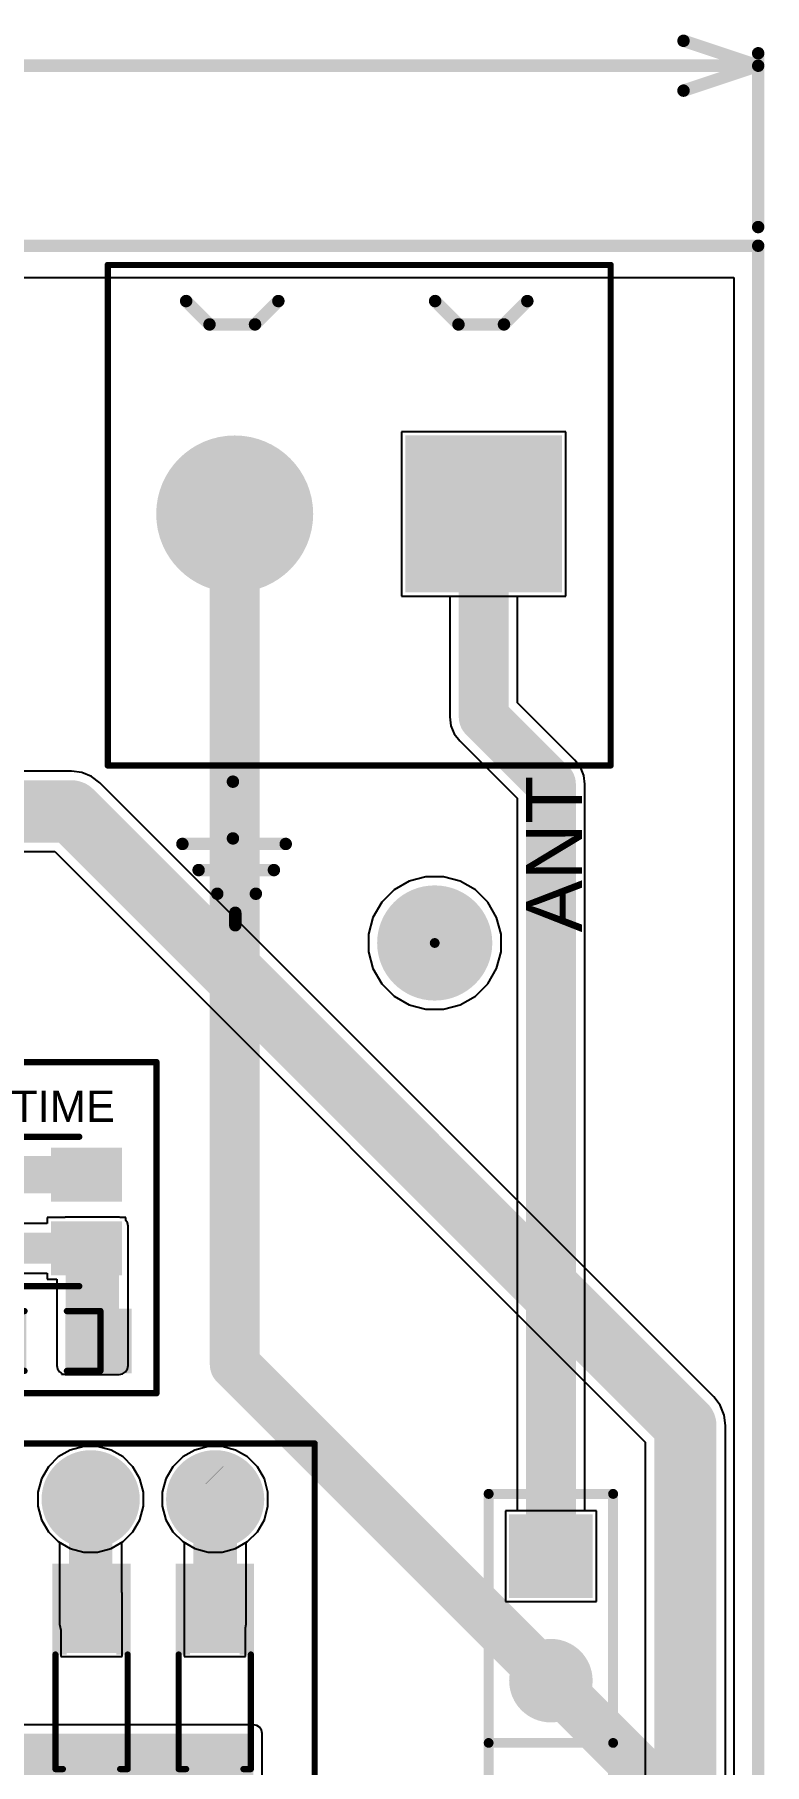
# Model space of a CAD drawing. Header units: millimetres. Extents: x -5 to 123, y 0 to 98.
# Drawn here: x 108.24 to 123.13, y 62.02 to 97.31 of the extents above; entities that cross this region are included whole.
import ezdxf

# ---------------------------------------------------------------- set-up
doc = ezdxf.new("R2010")
doc.units = ezdxf.units.MM
for name, color, linetype in [('BottomLayer', 5, 'Continuous'), ('BottomSolder', 6, 'Continuous'), ('Mechanical1', 6, 'Continuous'), ('Mechanical2', 216, 'Continuous'), ('MultiLayer', 9, 'Continuous'), ('PadHoleLayer', 156, 'Continuous'), ('TopLayer', 1, 'Continuous'), ('TopOverlay', 2, 'Continuous'), ('TopPaste', 8, 'Continuous'), ('TopSolder', 216, 'Continuous')]:
    doc.layers.add(name, color=color, linetype=linetype)
doc.styles.add('Arial', font='', dxfattribs={"height": 0.2})
doc.styles.get('Arial').set_extended_font_data('Arial')

# ---------------------------------------------------------------- blocks, each defined once
blk = doc.blocks.new('TS_1185EC_C_D_B__18')
at = {"layer": 'TopLayer'}
for points in [[(-2.54999998, 1.20000141), (-1.29999994, 1.20000141), (-1.29999994, 0.30000067), (-2.54999998, 0.30000067)], [(1.29999994, 1.20000141), (2.54999998, 1.20000141), (2.54999998, 0.30000067), (1.29999994, 0.30000067)], [(-2.54999998, -0.29999813), (-1.29999994, -0.29999813), (-1.29999994, -1.19999887), (-2.54999998, -1.19999887)], [(1.29999994, -0.29999813), (2.54999998, -0.29999813), (2.54999998, -1.19999887), (1.29999994, -1.19999887)]]:
    blk.add_hatch(color=1, dxfattribs=at).paths.add_polyline_path(points)
at = {"layer": 'TopPaste'}
for points in [[(-2.54999998, 1.20000141), (-1.29999994, 1.20000141), (-1.29999994, 0.30000067), (-2.54999998, 0.30000067)], [(1.29999994, 1.20000141), (2.54999998, 1.20000141), (2.54999998, 0.30000067), (1.29999994, 0.30000067)], [(-2.54999998, -0.29999813), (-1.29999994, -0.29999813), (-1.29999994, -1.19999887), (-2.54999998, -1.19999887)], [(1.29999994, -0.29999813), (2.54999998, -0.29999813), (2.54999998, -1.19999887), (1.29999994, -1.19999887)]]:
    blk.add_hatch(color=8, dxfattribs=at).paths.add_polyline_path(points)
at = {"layer": 'TopSolder'}
for points in [[(-2.65159998, 1.30160141), (-1.19839994, 1.30160141), (-1.19839994, 0.19840067), (-2.65159998, 0.19840067)], [(1.19839994, 1.30160141), (2.65159998, 1.30160141), (2.65159998, 0.19840067), (1.19839994, 0.19840067)], [(-2.65159998, -0.19839813), (-1.19839994, -0.19839813), (-1.19839994, -1.30159887), (-2.65159998, -1.30159887)], [(1.19839994, -0.19839813), (2.65159998, -0.19839813), (2.65159998, -1.30159887), (1.19839994, -1.30159887)]]:
    blk.add_hatch(color=216, dxfattribs=at).paths.add_polyline_path(points)
at = {"layer": 'TopOverlay', "const_width": 0.127}
for points in [[(-1.778, 1.524), (1.778, 1.524)], [(-2.8448, 0.8636), (-2.7178, 0.7366)], [(-2.8448, 0.6096), (-2.8448, 0.8636)], [(-2.8448, 0.6096), (-2.7178, 0.7366)], [(-1.778, -1.52399746), (1.778, -1.52399746)]]:
    blk.add_lwpolyline(points, dxfattribs=at)
at = {"layer": 'TopOverlay', "const_width": 0.0635}
for points in [[(-1.80975, 1.524, 1), (-1.74625, 1.524, 1)], [(1.74625, 1.524, 1), (1.80975, 1.524, 1)], [(-2.87655, 0.8636, 1), (-2.81305, 0.8636, 1)], [(-2.87655, 0.8636, 1), (-2.81305, 0.8636, 1)], [(-2.74955, 0.7366, 1), (-2.68605, 0.7366, 1)], [(-2.74955, 0.7366, 1), (-2.68605, 0.7366, 1)], [(-2.87655, 0.6096, 1), (-2.81305, 0.6096, 1)], [(-2.87655, 0.6096, 1), (-2.81305, 0.6096, 1)], [(-1.80975, -1.52399746, 1), (-1.74625, -1.52399746, 1)], [(1.74625, -1.52399746, 1), (1.80975, -1.52399746, 1)]]:
    blk.add_lwpolyline(points, format="xyb", close=True, dxfattribs=at)
blk = doc.blocks.new('DB128L_5_08_2P_BK_S_35')
at = {"layer": 'BottomLayer'}
blk.add_hatch(color=5, dxfattribs=at).paths.add_polyline_path([(-1.04000046, 1.49999954), (-1.04000046, -1.49999954), (-4.03999954, -1.49999954), (-4.03999954, 1.49999954)])
h = blk.add_hatch(color=5, dxfattribs=at)
edge = h.paths.add_edge_path()
edge.add_arc((2.54, 0), 1.49999954, 0, 360)
at = {"layer": 'BottomSolder'}
blk.add_hatch(color=6, dxfattribs=at).paths.add_polyline_path([(-0.93840046, 1.60159954), (-0.93840046, -1.60159954), (-4.14159954, -1.60159954), (-4.14159954, 1.60159954)])
h = blk.add_hatch(color=6, dxfattribs=at)
edge = h.paths.add_edge_path()
edge.add_arc((2.54, 0), 1.60159954, 0, 360)
at = {"layer": 'MultiLayer'}
blk.add_hatch(color=9, dxfattribs=at).paths.add_polyline_path([(-1.04000046, 1.49999954), (-1.04000046, -1.49999954), (-4.03999954, -1.49999954), (-4.03999954, 1.49999954)])
h = blk.add_hatch(color=9, dxfattribs=at)
edge = h.paths.add_edge_path()
edge.add_arc((2.54, 0), 1.49999954, 0, 360)
at = {"layer": 'PadHoleLayer'}
h = blk.add_hatch(color=156, dxfattribs=at)
edge = h.paths.add_edge_path()
edge.add_arc((-2.54, 0), 0.7999984, 0, 360)
h = blk.add_hatch(color=156, dxfattribs=at)
edge = h.paths.add_edge_path()
edge.add_arc((2.54, 0), 0.7999984, 0, 360)
at = {"layer": 'TopLayer'}
blk.add_hatch(color=1, dxfattribs=at).paths.add_polyline_path([(-1.04000046, 1.49999954), (-1.04000046, -1.49999954), (-4.03999954, -1.49999954), (-4.03999954, 1.49999954)])
h = blk.add_hatch(color=1, dxfattribs=at)
edge = h.paths.add_edge_path()
edge.add_arc((2.54, 0), 1.49999954, 0, 360)
at = {"layer": 'TopSolder'}
blk.add_hatch(color=216, dxfattribs=at).paths.add_polyline_path([(-0.93840046, 1.60159954), (-0.93840046, -1.60159954), (-4.14159954, -1.60159954), (-4.14159954, 1.60159954)])
h = blk.add_hatch(color=216, dxfattribs=at)
edge = h.paths.add_edge_path()
edge.add_arc((2.54, 0), 1.60159954, 0, 360)
at = {"layer": 'TopOverlay'}
for points, const_width in [([(5.1308, 5.1308), (-5.1308, 5.1308)], 0.127), ([(-5.1308, 5.1308), (-5.1308, -5.08)], 0.127), ([(5.1308, 5.1308), (5.1308, -5.08)], 0.127), ([(-2.95440354, -3.866700419999999), (-3.43110312, -4.3434)], 0.254), ([(-2.02609958, -3.866700419999999), (-2.95440354, -3.866700419999999)], 0.254), ([(-1.5494, -4.3434), (-2.02609958, -3.866700419999999)], 0.254), ([(2.12559646, -3.866700419999999), (1.64889688, -4.3434)], 0.254), ([(3.05390042, -3.866700419999999), (2.12559646, -3.866700419999999)], 0.254), ([(3.5306, -4.3434), (3.05390042, -3.866700419999999)], 0.254), ([(5.1308, -5.08), (-5.1308, -5.08)], 0.127)]:
    blk.add_lwpolyline(points, dxfattribs=dict(at, const_width=const_width))
for points, const_width in [([(-5.16255, 5.1308, 1), (-5.09905, 5.1308, 1)], 0.0635), ([(-5.16255, 5.1308, 1), (-5.09905, 5.1308, 1)], 0.0635), ([(5.09905, 5.1308, 1), (5.16255, 5.1308, 1)], 0.0635), ([(5.09905, 5.1308, 1), (5.16255, 5.1308, 1)], 0.0635), ([(-3.01790354, -3.866700419999999, 1), (-2.89090354, -3.866700419999999, 1)], 0.127), ([(-3.01790354, -3.866700419999999, 1), (-2.89090354, -3.866700419999999, 1)], 0.127), ([(-2.08959958, -3.866700419999999, 1), (-1.96259958, -3.866700419999999, 1)], 0.127), ([(-2.08959958, -3.866700419999999, 1), (-1.96259958, -3.866700419999999, 1)], 0.127), ([(2.06209646, -3.866700419999999, 1), (2.18909646, -3.866700419999999, 1)], 0.127), ([(2.06209646, -3.866700419999999, 1), (2.18909646, -3.866700419999999, 1)], 0.127), ([(2.99040042, -3.866700419999999, 1), (3.11740042, -3.866700419999999, 1)], 0.127), ([(2.99040042, -3.866700419999999, 1), (3.11740042, -3.866700419999999, 1)], 0.127), ([(-3.49460312, -4.3434, 1), (-3.36760312, -4.3434, 1)], 0.127), ([(-1.6129, -4.3434, 1), (-1.4859, -4.3434, 1)], 0.127), ([(1.58539688, -4.3434, 1), (1.71239688, -4.3434, 1)], 0.127), ([(3.4671, -4.3434, 1), (3.5941, -4.3434, 1)], 0.127), ([(-5.16255, -5.08, 1), (-5.09905, -5.08, 1)], 0.0635), ([(-5.16255, -5.08, 1), (-5.09905, -5.08, 1)], 0.0635), ([(5.09905, -5.08, 1), (5.16255, -5.08, 1)], 0.0635), ([(5.09905, -5.08, 1), (5.16255, -5.08, 1)], 0.0635)]:
    blk.add_lwpolyline(points, format="xyb", close=True, dxfattribs=dict(at, const_width=const_width))
blk = doc.blocks.new('DS_04_R_T_39')
at = {"layer": 'BottomLayer'}
h = blk.add_hatch(color=5, dxfattribs=at)
edge = h.paths.add_edge_path()
edge.add_arc((-3.81, 3.81), 0.8999982, 0, 360)
h = blk.add_hatch(color=5, dxfattribs=at)
edge = h.paths.add_edge_path()
edge.add_arc((3.81, 3.81), 0.8999982, 0, 360)
h = blk.add_hatch(color=5, dxfattribs=at)
edge = h.paths.add_edge_path()
edge.add_arc((-3.81, 1.27), 0.8999982, 0, 360)
h = blk.add_hatch(color=5, dxfattribs=at)
edge = h.paths.add_edge_path()
edge.add_arc((3.81, 1.27), 0.8999982, 0, 360)
h = blk.add_hatch(color=5, dxfattribs=at)
edge = h.paths.add_edge_path()
edge.add_arc((-3.81, -1.27), 0.8999982, 0, 360)
h = blk.add_hatch(color=5, dxfattribs=at)
edge = h.paths.add_edge_path()
edge.add_arc((3.81, -1.27), 0.8999982, 0, 360)
h = blk.add_hatch(color=5, dxfattribs=at)
edge = h.paths.add_edge_path()
edge.add_arc((-3.81, -3.81), 0.8999982, 0, 360)
h = blk.add_hatch(color=5, dxfattribs=at)
edge = h.paths.add_edge_path()
edge.add_arc((3.81, -3.81), 0.8999982, 0, 360)
at = {"layer": 'BottomSolder'}
h = blk.add_hatch(color=6, dxfattribs=at)
edge = h.paths.add_edge_path()
edge.add_arc((-3.81, 3.81), 1.0015982, 0, 360)
h = blk.add_hatch(color=6, dxfattribs=at)
edge = h.paths.add_edge_path()
edge.add_arc((3.81, 3.81), 1.0015982, 0, 360)
h = blk.add_hatch(color=6, dxfattribs=at)
edge = h.paths.add_edge_path()
edge.add_arc((-3.81, 1.27), 1.0015982, 0, 360)
h = blk.add_hatch(color=6, dxfattribs=at)
edge = h.paths.add_edge_path()
edge.add_arc((3.81, 1.27), 1.0015982, 0, 360)
h = blk.add_hatch(color=6, dxfattribs=at)
edge = h.paths.add_edge_path()
edge.add_arc((-3.81, -1.27), 1.0015982, 0, 360)
h = blk.add_hatch(color=6, dxfattribs=at)
edge = h.paths.add_edge_path()
edge.add_arc((3.81, -1.27), 1.0015982, 0, 360)
h = blk.add_hatch(color=6, dxfattribs=at)
edge = h.paths.add_edge_path()
edge.add_arc((-3.81, -3.81), 1.0015982, 0, 360)
h = blk.add_hatch(color=6, dxfattribs=at)
edge = h.paths.add_edge_path()
edge.add_arc((3.81, -3.81), 1.0015982, 0, 360)
at = {"layer": 'MultiLayer'}
h = blk.add_hatch(color=9, dxfattribs=at)
edge = h.paths.add_edge_path()
edge.add_arc((-3.81, 3.81), 0.8999982, 0, 360)
h = blk.add_hatch(color=9, dxfattribs=at)
edge = h.paths.add_edge_path()
edge.add_arc((3.81, 3.81), 0.8999982, 0, 360)
h = blk.add_hatch(color=9, dxfattribs=at)
edge = h.paths.add_edge_path()
edge.add_arc((-3.81, 1.27), 0.8999982, 0, 360)
h = blk.add_hatch(color=9, dxfattribs=at)
edge = h.paths.add_edge_path()
edge.add_arc((3.81, 1.27), 0.8999982, 0, 360)
h = blk.add_hatch(color=9, dxfattribs=at)
edge = h.paths.add_edge_path()
edge.add_arc((-3.81, -1.27), 0.8999982, 0, 360)
h = blk.add_hatch(color=9, dxfattribs=at)
edge = h.paths.add_edge_path()
edge.add_arc((3.81, -1.27), 0.8999982, 0, 360)
h = blk.add_hatch(color=9, dxfattribs=at)
edge = h.paths.add_edge_path()
edge.add_arc((-3.81, -3.81), 0.8999982, 0, 360)
h = blk.add_hatch(color=9, dxfattribs=at)
edge = h.paths.add_edge_path()
edge.add_arc((3.81, -3.81), 0.8999982, 0, 360)
at = {"layer": 'PadHoleLayer'}
h = blk.add_hatch(color=156, dxfattribs=at)
edge = h.paths.add_edge_path()
edge.add_arc((-3.81, 3.81), 0.4599990799999999, 0, 360)
h = blk.add_hatch(color=156, dxfattribs=at)
edge = h.paths.add_edge_path()
edge.add_arc((3.81, 3.81), 0.4599990799999999, 0, 360)
h = blk.add_hatch(color=156, dxfattribs=at)
edge = h.paths.add_edge_path()
edge.add_arc((-3.81, 1.27), 0.4599990799999999, 0, 360)
h = blk.add_hatch(color=156, dxfattribs=at)
edge = h.paths.add_edge_path()
edge.add_arc((3.81, 1.27), 0.4599990799999999, 0, 360)
h = blk.add_hatch(color=156, dxfattribs=at)
edge = h.paths.add_edge_path()
edge.add_arc((-3.81, -1.27), 0.4599990799999999, 0, 360)
h = blk.add_hatch(color=156, dxfattribs=at)
edge = h.paths.add_edge_path()
edge.add_arc((3.81, -1.27), 0.4599990799999999, 0, 360)
h = blk.add_hatch(color=156, dxfattribs=at)
edge = h.paths.add_edge_path()
edge.add_arc((-3.81, -3.81), 0.4599990799999999, 0, 360)
h = blk.add_hatch(color=156, dxfattribs=at)
edge = h.paths.add_edge_path()
edge.add_arc((3.81, -3.81), 0.4599990799999999, 0, 360)
at = {"layer": 'TopLayer'}
h = blk.add_hatch(color=1, dxfattribs=at)
edge = h.paths.add_edge_path()
edge.add_arc((-3.81, 3.81), 0.8999982, 0, 360)
h = blk.add_hatch(color=1, dxfattribs=at)
edge = h.paths.add_edge_path()
edge.add_arc((3.81, 3.81), 0.8999982, 0, 360)
h = blk.add_hatch(color=1, dxfattribs=at)
edge = h.paths.add_edge_path()
edge.add_arc((-3.81, 1.27), 0.8999982, 0, 360)
h = blk.add_hatch(color=1, dxfattribs=at)
edge = h.paths.add_edge_path()
edge.add_arc((3.81, 1.27), 0.8999982, 0, 360)
h = blk.add_hatch(color=1, dxfattribs=at)
edge = h.paths.add_edge_path()
edge.add_arc((-3.81, -1.27), 0.8999982, 0, 360)
h = blk.add_hatch(color=1, dxfattribs=at)
edge = h.paths.add_edge_path()
edge.add_arc((3.81, -1.27), 0.8999982, 0, 360)
h = blk.add_hatch(color=1, dxfattribs=at)
edge = h.paths.add_edge_path()
edge.add_arc((-3.81, -3.81), 0.8999982, 0, 360)
h = blk.add_hatch(color=1, dxfattribs=at)
edge = h.paths.add_edge_path()
edge.add_arc((3.81, -3.81), 0.8999982, 0, 360)
at = {"layer": 'TopOverlay'}
blk.add_hatch(color=2, dxfattribs=at).paths.add_polyline_path([(-2.794, 3.302), (-2.032, 3.302), (-2.032, 4.318000000000001), (-2.794, 4.318000000000001)])
at = {"layer": 'TopSolder'}
h = blk.add_hatch(color=216, dxfattribs=at)
edge = h.paths.add_edge_path()
edge.add_arc((-3.81, 3.81), 1.0015982, 0, 360)
h = blk.add_hatch(color=216, dxfattribs=at)
edge = h.paths.add_edge_path()
edge.add_arc((3.81, 3.81), 1.0015982, 0, 360)
h = blk.add_hatch(color=216, dxfattribs=at)
edge = h.paths.add_edge_path()
edge.add_arc((-3.81, 1.27), 1.0015982, 0, 360)
h = blk.add_hatch(color=216, dxfattribs=at)
edge = h.paths.add_edge_path()
edge.add_arc((3.81, 1.27), 1.0015982, 0, 360)
h = blk.add_hatch(color=216, dxfattribs=at)
edge = h.paths.add_edge_path()
edge.add_arc((-3.81, -1.27), 1.0015982, 0, 360)
h = blk.add_hatch(color=216, dxfattribs=at)
edge = h.paths.add_edge_path()
edge.add_arc((3.81, -1.27), 1.0015982, 0, 360)
h = blk.add_hatch(color=216, dxfattribs=at)
edge = h.paths.add_edge_path()
edge.add_arc((-3.81, -3.81), 1.0015982, 0, 360)
h = blk.add_hatch(color=216, dxfattribs=at)
edge = h.paths.add_edge_path()
edge.add_arc((3.81, -3.81), 1.0015982, 0, 360)
at = {"layer": 'TopOverlay', "const_width": 0.127}
for points in [[(-4.950000259999999, 5.84000102), (4.950000259999999, 5.84000102)], [(-4.950000259999999, 5.84000102), (-4.950000259999999, -5.839998479999999)], [(4.950000259999999, 5.84000102), (4.950000259999999, -5.839998479999999)], [(-4.950000259999999, -5.839998479999999), (4.950000259999999, -5.839998479999999)]]:
    blk.add_lwpolyline(points, dxfattribs=at)
at = {"layer": 'TopOverlay', "const_width": 0.0635}
for points in [[(-4.98175026, 5.84000102, 1), (-4.91825026, 5.84000102, 1)], [(-4.98175026, 5.84000102, 1), (-4.91825026, 5.84000102, 1)], [(4.91825026, 5.84000102, 1), (4.98175026, 5.84000102, 1)], [(4.91825026, 5.84000102, 1), (4.98175026, 5.84000102, 1)], [(-4.98175026, -5.839998479999999, 1), (-4.91825026, -5.839998479999999, 1)], [(-4.98175026, -5.839998479999999, 1), (-4.91825026, -5.839998479999999, 1)], [(4.91825026, -5.839998479999999, 1), (4.98175026, -5.839998479999999, 1)], [(4.91825026, -5.839998479999999, 1), (4.98175026, -5.839998479999999, 1)]]:
    blk.add_lwpolyline(points, format="xyb", close=True, dxfattribs=at)
blk = doc.blocks.new('LED_0603_88')
at = {"layer": 'TopLayer'}
for points in [[(-0.999998, 0.5000002699999999), (-0.499999, 0.5000002699999999), (-0.499999, -0.5000002699999999), (-0.999998, -0.5000002699999999)], [(0.50000154, 0.5000002699999999), (1.00000054, 0.5000002699999999), (1.00000054, -0.5000002699999999), (0.50000154, -0.5000002699999999)]]:
    blk.add_hatch(color=1, dxfattribs=at).paths.add_polyline_path(points)
at = {"layer": 'TopOverlay'}
blk.add_hatch(color=2, dxfattribs=at).paths.add_polyline_path([(1.11760254, -0.6604), (1.75259746, -0.6604), (1.75259746, 0.6604), (1.11760254, 0.6604)])
at = {"layer": 'TopPaste'}
for points in [[(-0.999998, 0.5000002699999999), (-0.499999, 0.5000002699999999), (-0.499999, -0.5000002699999999), (-0.999998, -0.5000002699999999)], [(0.50000154, 0.5000002699999999), (1.00000054, 0.5000002699999999), (1.00000054, -0.5000002699999999), (0.50000154, -0.5000002699999999)]]:
    blk.add_hatch(color=8, dxfattribs=at).paths.add_polyline_path(points)
at = {"layer": 'TopSolder'}
for points in [[(-1.101598, 0.6016002699999999), (-0.398399, 0.6016002699999999), (-0.398399, -0.6016002699999999), (-1.101598, -0.6016002699999999)], [(0.39840154, 0.6016002699999999), (1.10160054, 0.6016002699999999), (1.10160054, -0.6016002699999999), (0.39840154, -0.6016002699999999)]]:
    blk.add_hatch(color=216, dxfattribs=at).paths.add_polyline_path(points)
at = {"layer": 'TopOverlay', "const_width": 0.127}
for points in [[(-1.1176, 0.6096), (-0.4318, 0.6096)], [(-1.1176, -0.6096), (-1.1176, 0.6096)], [(0.4318, 0.6096), (1.11760254, 0.6096)], [(1.11760254, -0.6096), (1.11760254, 0.6096)], [(-1.1176, -0.6096), (-0.4318, -0.6096)], [(0.4318, -0.6096), (1.11760254, -0.6096)]]:
    blk.add_lwpolyline(points, dxfattribs=at)
at = {"layer": 'TopOverlay', "const_width": 0.0635}
for points in [[(-1.14935, 0.6096, 1), (-1.08585, 0.6096, 1)], [(-1.14935, 0.6096, 1), (-1.08585, 0.6096, 1)], [(-0.46355, 0.6096, 1), (-0.40005, 0.6096, 1)], [(0.40005, 0.6096, 1), (0.46355, 0.6096, 1)], [(1.08585254, 0.6096, 1), (1.14935254, 0.6096, 1)], [(1.08585254, 0.6096, 1), (1.14935254, 0.6096, 1)], [(-1.14935, -0.6096, 1), (-1.08585, -0.6096, 1)], [(-1.14935, -0.6096, 1), (-1.08585, -0.6096, 1)], [(-0.46355, -0.6096, 1), (-0.40005, -0.6096, 1)], [(0.40005, -0.6096, 1), (0.46355, -0.6096, 1)], [(1.08585254, -0.6096, 1), (1.14935254, -0.6096, 1)], [(1.08585254, -0.6096, 1), (1.14935254, -0.6096, 1)]]:
    blk.add_lwpolyline(points, format="xyb", close=True, dxfattribs=at)
blk = doc.blocks.new('HDR1X2__FEMALE__98')
at = {"layer": 'BottomLayer'}
blk.add_hatch(color=5, dxfattribs=at).paths.add_polyline_path([(-2.01999977, 0.74999977), (-0.52000023, 0.74999977), (-0.52000023, -0.74999977), (-2.01999977, -0.74999977)])
h = blk.add_hatch(color=5, dxfattribs=at)
edge = h.paths.add_edge_path()
edge.add_arc((1.27, 0), 0.7499985, 0, 360)
at = {"layer": 'BottomSolder'}
blk.add_hatch(color=6, dxfattribs=at).paths.add_polyline_path([(-2.12159977, 0.85159977), (-0.41840023, 0.85159977), (-0.41840023, -0.85159977), (-2.12159977, -0.85159977)])
h = blk.add_hatch(color=6, dxfattribs=at)
edge = h.paths.add_edge_path()
edge.add_arc((1.27, 0), 0.8515985, 0, 360)
at = {"layer": 'MultiLayer'}
blk.add_hatch(color=9, dxfattribs=at).paths.add_polyline_path([(-2.01999977, 0.74999977), (-0.52000023, 0.74999977), (-0.52000023, -0.74999977), (-2.01999977, -0.74999977)])
h = blk.add_hatch(color=9, dxfattribs=at)
edge = h.paths.add_edge_path()
edge.add_arc((1.27, 0), 0.7499985, 0, 360)
at = {"layer": 'PadHoleLayer'}
h = blk.add_hatch(color=156, dxfattribs=at)
edge = h.paths.add_edge_path()
edge.add_arc((-1.27, 0), 0.4499991, 0, 360)
h = blk.add_hatch(color=156, dxfattribs=at)
edge = h.paths.add_edge_path()
edge.add_arc((1.27, 0), 0.4499991, 0, 360)
at = {"layer": 'TopLayer'}
blk.add_hatch(color=1, dxfattribs=at).paths.add_polyline_path([(-2.01999977, 0.74999977), (-0.52000023, 0.74999977), (-0.52000023, -0.74999977), (-2.01999977, -0.74999977)])
h = blk.add_hatch(color=1, dxfattribs=at)
edge = h.paths.add_edge_path()
edge.add_arc((1.27, 0), 0.7499985, 0, 360)
at = {"layer": 'TopSolder'}
blk.add_hatch(color=216, dxfattribs=at).paths.add_polyline_path([(-2.12159977, 0.85159977), (-0.41840023, 0.85159977), (-0.41840023, -0.85159977), (-2.12159977, -0.85159977)])
h = blk.add_hatch(color=216, dxfattribs=at)
edge = h.paths.add_edge_path()
edge.add_arc((1.27, 0), 0.8515985, 0, 360)
at = {"layer": 'TopOverlay', "const_width": 0.1999996}
for points in [[(2.54, 1.27), (-2.54, 1.27)], [(-2.54, -1.27), (-2.54, 1.27)], [(2.54, -1.27), (2.54, 1.27)], [(2.54, -1.27), (-2.54, -1.27)]]:
    blk.add_lwpolyline(points, dxfattribs=at)
at = {"layer": 'TopOverlay', "const_width": 0.0999998}
for points in [[(-2.5899999, 1.27, 1), (-2.4900001, 1.27, 1)], [(-2.5899999, 1.27, 1), (-2.4900001, 1.27, 1)], [(2.4900001, 1.27, 1), (2.5899999, 1.27, 1)], [(2.4900001, 1.27, 1), (2.5899999, 1.27, 1)], [(-2.5899999, -1.27, 1), (-2.4900001, -1.27, 1)], [(-2.5899999, -1.27, 1), (-2.4900001, -1.27, 1)], [(2.4900001, -1.27, 1), (2.5899999, -1.27, 1)], [(2.4900001, -1.27, 1), (2.5899999, -1.27, 1)]]:
    blk.add_lwpolyline(points, format="xyb", close=True, dxfattribs=at)
blk = doc.blocks.new('SOD_123_102')
at = {"layer": 'TopLayer'}
for points in [[(-1.0999978, 0.45000037), (-1.0999978, -0.45000037), (-2.04999844, -0.45000037), (-2.04999844, 0.45000037)], [(2.05000352, 0.45000037), (2.05000352, -0.45000037), (1.10000288, -0.45000037), (1.10000288, 0.45000037)]]:
    blk.add_hatch(color=1, dxfattribs=at).paths.add_polyline_path(points)
at = {"layer": 'TopOverlay'}
for points in [[(0.9652, 0.50799746), (2.81939492, 0.50799746), (2.81939492, 0.79999586), (0.9652, 0.79999586)], [(2.11980272, -0.7874), (2.8194, -0.7874), (2.8194, 0.7874), (2.11980272, 0.7874)], [(0.96518476, -0.79999586), (2.81937968, -0.79999586), (2.81937968, -0.50799746), (0.96518476, -0.50799746)]]:
    blk.add_hatch(color=2, dxfattribs=at).paths.add_polyline_path(points)
at = {"layer": 'TopPaste'}
for points in [[(-1.0999978, 0.45000037), (-1.0999978, -0.45000037), (-2.04999844, -0.45000037), (-2.04999844, 0.45000037)], [(2.05000352, 0.45000037), (2.05000352, -0.45000037), (1.10000288, -0.45000037), (1.10000288, 0.45000037)]]:
    blk.add_hatch(color=8, dxfattribs=at).paths.add_polyline_path(points)
at = {"layer": 'TopSolder'}
for points in [[(-0.9983978, 0.55160037), (-0.9983978, -0.55160037), (-2.15159844, -0.55160037), (-2.15159844, 0.55160037)], [(2.15160352, 0.55160037), (2.15160352, -0.55160037), (0.99840288, -0.55160037), (0.99840288, 0.55160037)]]:
    blk.add_hatch(color=216, dxfattribs=at).paths.add_polyline_path(points)
at = {"layer": 'TopOverlay', "const_width": 0.127}
for points in [[(-1.37159746, 0.7366), (-1.37159746, 0.5841999999999999)], [(-1.37159746, 0.7366), (0.9652025399999999, 0.7366)], [(-1.37159746, -0.5841999999999999), (-1.37159746, -0.7366)], [(-1.37159746, -0.7366), (0.9652025399999999, -0.7366)]]:
    blk.add_lwpolyline(points, dxfattribs=at)
at = {"layer": 'TopOverlay', "const_width": 0.0635}
for points in [[(-1.40334746, 0.7366, 1), (-1.33984746, 0.7366, 1)], [(-1.40334746, 0.7366, 1), (-1.33984746, 0.7366, 1)], [(0.93345254, 0.7366, 1), (0.99695254, 0.7366, 1)], [(-1.40334746, 0.5841999999999999, 1), (-1.33984746, 0.5841999999999999, 1)], [(-1.40334746, -0.5841999999999999, 1), (-1.33984746, -0.5841999999999999, 1)], [(-1.40334746, -0.7366, 1), (-1.33984746, -0.7366, 1)], [(-1.40334746, -0.7366, 1), (-1.33984746, -0.7366, 1)], [(0.93345254, -0.7366, 1), (0.99695254, -0.7366, 1)]]:
    blk.add_lwpolyline(points, format="xyb", close=True, dxfattribs=at)
blk = doc.blocks.new('SOD_123_103')
at = {"layer": 'TopLayer'}
for points in [[(-1.0999978, 0.45000037), (-1.0999978, -0.45000037), (-2.04999844, -0.45000037), (-2.04999844, 0.45000037)], [(2.05000352, 0.45000037), (2.05000352, -0.45000037), (1.10000288, -0.45000037), (1.10000288, 0.45000037)]]:
    blk.add_hatch(color=1, dxfattribs=at).paths.add_polyline_path(points)
at = {"layer": 'TopOverlay'}
for points in [[(0.9652, 0.50799746), (2.81939492, 0.50799746), (2.81939492, 0.79999586), (0.9652, 0.79999586)], [(2.11980272, -0.7874), (2.8194, -0.7874), (2.8194, 0.7874), (2.11980272, 0.7874)], [(0.96518476, -0.79999586), (2.81937968, -0.79999586), (2.81937968, -0.50799746), (0.96518476, -0.50799746)]]:
    blk.add_hatch(color=2, dxfattribs=at).paths.add_polyline_path(points)
at = {"layer": 'TopPaste'}
for points in [[(-1.0999978, 0.45000037), (-1.0999978, -0.45000037), (-2.04999844, -0.45000037), (-2.04999844, 0.45000037)], [(2.05000352, 0.45000037), (2.05000352, -0.45000037), (1.10000288, -0.45000037), (1.10000288, 0.45000037)]]:
    blk.add_hatch(color=8, dxfattribs=at).paths.add_polyline_path(points)
at = {"layer": 'TopSolder'}
for points in [[(-0.9983978, 0.55160037), (-0.9983978, -0.55160037), (-2.15159844, -0.55160037), (-2.15159844, 0.55160037)], [(2.15160352, 0.55160037), (2.15160352, -0.55160037), (0.99840288, -0.55160037), (0.99840288, 0.55160037)]]:
    blk.add_hatch(color=216, dxfattribs=at).paths.add_polyline_path(points)
at = {"layer": 'TopOverlay', "const_width": 0.127}
for points in [[(-1.37159746, 0.7366), (-1.37159746, 0.5841999999999999)], [(-1.37159746, 0.7366), (0.9652025399999999, 0.7366)], [(-1.37159746, -0.5841999999999999), (-1.37159746, -0.7366)], [(-1.37159746, -0.7366), (0.9652025399999999, -0.7366)]]:
    blk.add_lwpolyline(points, dxfattribs=at)
at = {"layer": 'TopOverlay', "const_width": 0.0635}
for points in [[(-1.40334746, 0.7366, 1), (-1.33984746, 0.7366, 1)], [(-1.40334746, 0.7366, 1), (-1.33984746, 0.7366, 1)], [(0.93345254, 0.7366, 1), (0.99695254, 0.7366, 1)], [(-1.40334746, 0.5841999999999999, 1), (-1.33984746, 0.5841999999999999, 1)], [(-1.40334746, -0.5841999999999999, 1), (-1.33984746, -0.5841999999999999, 1)], [(-1.40334746, -0.7366, 1), (-1.33984746, -0.7366, 1)], [(-1.40334746, -0.7366, 1), (-1.33984746, -0.7366, 1)], [(0.93345254, -0.7366, 1), (0.99695254, -0.7366, 1)]]:
    blk.add_lwpolyline(points, format="xyb", close=True, dxfattribs=at)

msp = doc.modelspace()

# ---------------------------------------------------------------- hatches: boundary and pattern name
at = {"layer": 'BottomSolder'}
h = msp.add_hatch(color=6, dxfattribs=at)
edge = h.paths.add_edge_path()
edge.add_arc((116.40003644, 78.77682238), 0.1016, 0, 360)
at = {"layer": 'PadHoleLayer'}
h = msp.add_hatch(color=156, dxfattribs=at)
edge = h.paths.add_edge_path()
edge.add_arc((116.40003644, 78.77682238), 1.17499892, 0, 360)
at = {"layer": 'TopLayer'}
for points in [[(108.86899994, 70.15799532), (109.96119994, 70.15799532), (109.96119994, 72.9996), (108.86899994, 72.9996)], [(103.5812, 61.06120376), (112.6998, 61.06120376), (112.6998, 62.64941495999999), (103.5812, 62.64941495999999)]]:
    msp.add_hatch(color=1, dxfattribs=at).paths.add_polyline_path(points)
at = {"layer": 'TopSolder'}
h = msp.add_hatch(color=216, dxfattribs=at)
edge = h.paths.add_edge_path()
edge.add_arc((116.40003644, 78.77682238), 0.1016, 0, 360)

# ---------------------------------------------------------------- linework, layer by layer
at = {"layer": 'BottomLayer'}
for p, q in [((103.92127298, 92.3544), (122.5042, 92.3544)), ((122.5042, 92.3544), (122.5042, 0.50800508)), ((119.07659954, 89.20619954), (115.72100046, 89.20619954)), ((115.72100046, 89.20619954), (115.72100046, 85.85060046)), ((119.07659954, 85.85060046), (119.07659954, 89.20619954)), ((115.72100046, 85.85060046), (119.07659954, 85.85060046)), ((108.9876027, 82.28141278), (106.31676476, 82.28141278)), ((109.19978668, 82.25347785999999), (108.9876027, 82.28141278)), ((109.3975079, 82.17157809999999), (109.19978668, 82.25347785999999)), ((109.56729674, 82.04129388), (109.3975079, 82.17157809999999)), ((122.09329404, 69.51529912), (109.56729674, 82.04129388)), ((106.31676476, 80.6417869), (108.64802756, 80.6417869)), ((108.64802756, 80.6417869), (120.69378706, 68.59602486)), ((116.22193672, 80.1296213), (115.87787594, 80.037432)), ((116.57813616, 80.1296213), (116.22193672, 80.1296213)), ((116.92219694, 80.037432), (116.57813616, 80.1296213)), ((115.56939802, 79.85933227999999), (115.31752654, 79.60746079999998)), ((115.87787594, 80.037432), (115.56939802, 79.85933227999999)), ((117.23067486, 79.85933227999999), (116.92219694, 80.037432)), ((117.48254634, 79.60746079999998), (117.23067486, 79.85933227999999)), ((115.31752654, 79.60746079999998), (115.13942682, 79.29898288)), ((117.66064606, 79.29898288), (117.48254634, 79.60746079999998)), ((115.13942682, 79.29898288), (115.04723752, 78.9549221)), ((117.75283536, 78.9549221), (117.66064606, 79.29898288)), ((115.04723752, 78.9549221), (115.04723752, 78.59872265999999)), ((117.75283536, 78.59872265999999), (117.75283536, 78.9549221)), ((115.04723752, 78.59872265999999), (115.13942682, 78.25466188)), ((117.66064606, 78.25466188), (117.75283536, 78.59872265999999)), ((115.13942682, 78.25466188), (115.31752654, 77.94618396)), ((117.48254634, 77.94618396), (117.66064606, 78.25466188)), ((115.31752654, 77.94618396), (115.56939802, 77.69431248)), ((115.56939802, 77.69431248), (115.87787594, 77.51621275999999)), ((116.92219694, 77.51621275999999), (117.23067486, 77.69431248)), ((117.23067486, 77.69431248), (117.48254634, 77.94618396)), ((115.87787594, 77.51621275999999), (116.22193672, 77.42402346)), ((116.22193672, 77.42402346), (116.57813616, 77.42402346)), ((116.57813616, 77.42402346), (116.92219694, 77.51621275999999)), ((122.22357826, 69.34550774), (122.09329404, 69.51529912)), ((122.30547802, 69.14778652), (122.22357826, 69.34550774)), ((122.33341294, 68.93560253999999), (122.30547802, 69.14778652)), ((122.33341294, 51.06070559999999), (122.33341294, 68.93560253999999)), ((109.23813814, 68.50667274), (108.9640188, 68.43322356)), ((109.52192726, 68.50667274), (109.23813814, 68.50667274)), ((109.7960466, 68.43322356), (109.52192726, 68.50667274)), ((111.77813814, 68.50667274), (111.5040188, 68.43322356)), ((112.06192726, 68.50667274), (111.77813814, 68.50667274)), ((112.3360466, 68.43322356), (112.06192726, 68.50667274)), ((120.69378706, 68.59602486), (120.69378706, 51.40028328)), ((108.7182484, 68.291329), (108.51757824, 68.09065884)), ((108.9640188, 68.43322356), (108.7182484, 68.291329)), ((110.041817, 68.291329), (109.7960466, 68.43322356)), ((110.24248716, 68.09065884), (110.041817, 68.291329)), ((111.2582484, 68.291329), (111.05757824, 68.09065884)), ((111.5040188, 68.43322356), (111.2582484, 68.291329)), ((112.581817, 68.291329), (112.3360466, 68.43322356)), ((112.78248716, 68.09065884), (112.581817, 68.291329)), ((108.37568368, 67.84488843999999), (108.3022345, 67.57076909999999)), ((108.51757824, 68.09065884), (108.37568368, 67.84488843999999)), ((110.38438172, 67.84488843999999), (110.24248716, 68.09065884)), ((110.4578309, 67.57076909999999), (110.38438172, 67.84488843999999)), ((110.91568368, 67.84488843999999), (110.8422345, 67.57076909999999)), ((111.05757824, 68.09065884), (110.91568368, 67.84488843999999)), ((112.92438172, 67.84488843999999), (112.78248716, 68.09065884)), ((112.9978309, 67.57076909999999), (112.92438172, 67.84488843999999)), ((108.3022345, 67.57076909999999), (108.3022345, 67.28697998)), ((110.4578309, 67.28697998), (110.4578309, 67.57076909999999)), ((110.8422345, 67.57076909999999), (110.8422345, 67.28697998)), ((112.9978309, 67.28697998), (112.9978309, 67.57076909999999)), ((108.3022345, 67.28697998), (108.37568368, 67.01286064)), ((110.38438172, 67.01286064), (110.4578309, 67.28697998)), ((110.8422345, 67.28697998), (110.91568368, 67.01286064)), ((112.92438172, 67.01286064), (112.9978309, 67.28697998)), ((119.6981985, 67.1963985), (117.8426015, 67.1963985)), ((117.8426015, 67.1963985), (117.8426015, 65.3408015)), ((119.6981985, 65.3408015), (119.6981985, 67.1963985)), ((108.37568368, 67.01286064), (108.51757824, 66.76709023999999)), ((108.51757824, 66.76709023999999), (108.7182484, 66.56642007999999)), ((110.041817, 66.56642007999999), (110.24248716, 66.76709023999999)), ((110.24248716, 66.76709023999999), (110.38438172, 67.01286064)), ((110.91568368, 67.01286064), (111.05757824, 66.76709023999999)), ((111.05757824, 66.76709023999999), (111.2582484, 66.56642007999999)), ((112.581817, 66.56642007999999), (112.78248716, 66.76709023999999)), ((112.78248716, 66.76709023999999), (112.92438172, 67.01286064)), ((108.7182484, 66.56642007999999), (108.9640188, 66.42452551999999)), ((108.9640188, 66.42452551999999), (109.23813814, 66.35107633999999)), ((109.23813814, 66.35107633999999), (109.52192726, 66.35107633999999)), ((109.52192726, 66.35107633999999), (109.7960466, 66.42452551999999)), ((109.7960466, 66.42452551999999), (110.041817, 66.56642007999999)), ((111.2582484, 66.56642007999999), (111.5040188, 66.42452551999999)), ((111.5040188, 66.42452551999999), (111.77813814, 66.35107633999999)), ((111.77813814, 66.35107633999999), (112.06192726, 66.35107633999999)), ((112.06192726, 66.35107633999999), (112.3360466, 66.42452551999999)), ((112.3360466, 66.42452551999999), (112.581817, 66.56642007999999)), ((117.8426015, 65.3408015), (119.6981985, 65.3408015))]:
    msp.add_line(p, q, dxfattribs=at)
at = {"layer": 'BottomLayer', "const_width": 1.27}
for points in [[(105.14140008, 81.46159984), (108.9876027, 81.46159984)], [(108.9876027, 81.46159984), (121.5136, 68.93560253999999)], [(121.5136, 51.06070559999999), (121.5136, 68.93560253999999)]]:
    msp.add_lwpolyline(points, dxfattribs=at)
at = {"layer": 'BottomLayer', "const_width": 0.635}
for points in [[(108.6701027, 81.46159984, 1), (109.3051027, 81.46159984, 1)], [(108.6701027, 81.46159984, 1), (109.3051027, 81.46159984, 1)], [(121.1961, 68.93560253999999, 1), (121.8311, 68.93560253999999, 1)], [(121.1961, 68.93560253999999, 1), (121.8311, 68.93560253999999, 1)]]:
    msp.add_lwpolyline(points, format="xyb", close=True, dxfattribs=at)
at = {"layer": 'Mechanical1', "const_width": 0.254}
for points in [[(121.47602832, 97.18039999999999), (123.00002832, 96.6724)], [(123.00002832, 93.38099942), (123.00002832, 96.92639999999999)], [(73.98432752, 96.6724), (123.00002832, 96.6724)], [(121.47602832, 96.1644), (123.00002832, 96.6724)]]:
    msp.add_lwpolyline(points, dxfattribs=at)
at = {"layer": 'Mechanical1', "const_width": 0.127}
for points in [[(121.41252832, 97.18039999999999, 1), (121.53952832, 97.18039999999999, 1)], [(122.93652832, 96.92639999999999, 1), (123.06352832, 96.92639999999999, 1)], [(122.93652832, 96.6724, 1), (123.06352832, 96.6724, 1)], [(122.93652832, 96.6724, 1), (123.06352832, 96.6724, 1)], [(122.93652832, 96.6724, 1), (123.06352832, 96.6724, 1)], [(121.41252832, 96.1644, 1), (121.53952832, 96.1644, 1)], [(122.93652832, 93.38099942, 1), (123.06352832, 93.38099942, 1)]]:
    msp.add_lwpolyline(points, format="xyb", close=True, dxfattribs=at)
at = {"layer": 'Mechanical2', "const_width": 0.254}
for points in [[(2.794e-05, 92.99999942), (123.00002832, 92.99999942)], [(123.00000038, 0), (123.00002832, 92.99999942)]]:
    msp.add_lwpolyline(points, dxfattribs=at)
at = {"layer": 'Mechanical2', "const_width": 0.127}
msp.add_lwpolyline([(122.93652832, 92.99999942, 1), (123.06352832, 92.99999942, 1)], format="xyb", close=True, dxfattribs=at)
msp.add_lwpolyline([(122.93652832, 92.99999942, 1), (123.06352832, 92.99999942, 1)], format="xyb", close=True, dxfattribs=at)
at = {"layer": 'TopLayer'}
for p, q in [((103.92127298, 92.3544), (122.5042, 92.3544)), ((122.5042, 92.3544), (122.5042, 0.50800508)), ((119.07659954, 89.20619954), (115.72100046, 89.20619954)), ((115.72100046, 89.20619954), (115.72100046, 85.85060046)), ((119.07659954, 85.85060046), (119.07659954, 89.20619954)), ((115.72100046, 85.85060046), (116.7070818, 85.85060046)), ((116.7070818, 85.85060046), (116.7070818, 83.3882)), ((118.0905182, 83.67471708000001), (118.0905182, 85.85060046)), ((118.0905182, 85.85060046), (119.07659954, 85.85060046)), ((119.26132612, 82.50391169999999), (118.0905182, 83.67471708000001)), ((116.7070818, 83.3882), (116.73065046, 83.20917064)), ((116.73065046, 83.20917064), (116.7997537, 83.0423409)), ((116.7997537, 83.0423409), (116.90968236, 82.89908236)), ((116.90968236, 82.89908236), (118.08048774, 81.72827443999999)), ((119.37125224, 82.36065316), (119.26132612, 82.50391169999999)), ((119.44035548, 82.19382342), (119.37125224, 82.36065316)), ((119.46392414, 82.01479406), (119.44035548, 82.19382342)), ((119.46392414, 67.1963985), (119.46392414, 82.01479406)), ((118.08048774, 81.72827443999999), (118.08048774, 67.1963985)), ((116.22193672, 80.1296213), (115.87787594, 80.037432)), ((116.57813616, 80.1296213), (116.22193672, 80.1296213)), ((116.92219694, 80.037432), (116.57813616, 80.1296213)), ((115.56939802, 79.85933227999999), (115.31752654, 79.60746079999998)), ((115.87787594, 80.037432), (115.56939802, 79.85933227999999)), ((117.23067486, 79.85933227999999), (116.92219694, 80.037432)), ((117.48254634, 79.60746079999998), (117.23067486, 79.85933227999999)), ((115.31752654, 79.60746079999998), (115.13942682, 79.29898288)), ((117.66064606, 79.29898288), (117.48254634, 79.60746079999998)), ((115.13942682, 79.29898288), (115.04723752, 78.9549221)), ((117.75283536, 78.9549221), (117.66064606, 79.29898288)), ((115.04723752, 78.9549221), (115.04723752, 78.59872265999999)), ((117.75283536, 78.59872265999999), (117.75283536, 78.9549221)), ((115.04723752, 78.59872265999999), (115.13942682, 78.25466188)), ((117.66064606, 78.25466188), (117.75283536, 78.59872265999999)), ((115.13942682, 78.25466188), (115.31752654, 77.94618396)), ((117.48254634, 77.94618396), (117.66064606, 78.25466188)), ((115.31752654, 77.94618396), (115.56939802, 77.69431248)), ((115.56939802, 77.69431248), (115.87787594, 77.51621275999999)), ((116.92219694, 77.51621275999999), (117.23067486, 77.69431248)), ((117.23067486, 77.69431248), (117.48254634, 77.94618396)), ((115.87787594, 77.51621275999999), (116.22193672, 77.42402346)), ((116.22193672, 77.42402346), (116.57813616, 77.42402346)), ((116.57813616, 77.42402346), (116.92219694, 77.51621275999999)), ((108.49259988, 73.05460116), (106.2482, 73.05460116)), ((108.85148156, 73.17739746), (108.49259988, 73.17739746)), ((108.49259988, 73.17739746), (108.49259988, 73.05460116)), ((108.86899994, 73.18088234), (108.85148156, 73.17739746)), ((109.96119994, 73.18088234), (108.86899994, 73.18088234)), ((109.97871832, 73.17739746), (109.96119994, 73.18088234)), ((110.09819992, 73.17739746), (109.97871832, 73.17739746)), ((110.09819992, 73.11459595999999), (110.09819992, 73.17739746)), ((110.12868246, 73.06897248), (110.09819992, 73.11459595999999)), ((110.14248228, 72.9996), (110.12868246, 73.06897248)), ((110.14248228, 70.15799532), (110.14248228, 72.9996)), ((106.2482, 72.04459556), (108.49259988, 72.04459556)), ((108.49259988, 72.04459556), (108.49259988, 71.92179925999999)), ((108.49259988, 71.92179925999999), (108.6877176, 71.92179925999999)), ((108.6877176, 71.92179925999999), (108.6877176, 70.15799532)), ((108.6877176, 70.15799532), (108.70151742, 70.08862283999999)), ((108.70151742, 70.08862283999999), (108.74081376, 70.02980914)), ((108.74081376, 70.02980914), (108.78480148, 70.00041879999999)), ((108.78480148, 70.00041879999999), (108.78480148, 69.98019785999999)), ((108.78480148, 69.98019785999999), (108.85148156, 69.98019785999999)), ((108.85148156, 69.98019785999999), (108.86899994, 69.97671298)), ((108.86899994, 69.97671298), (109.96119994, 69.97671298)), ((109.96119994, 69.97671298), (110.03057242, 69.9905128)), ((110.03057242, 69.9905128), (110.08938612, 70.02980914)), ((110.08938612, 70.02980914), (110.12868246, 70.08862283999999)), ((110.12868246, 70.08862283999999), (110.14248228, 70.15799532)), ((109.23813814, 68.50667274), (108.9640188, 68.43322356)), ((109.52192726, 68.50667274), (109.23813814, 68.50667274)), ((109.7960466, 68.43322356), (109.52192726, 68.50667274)), ((111.77813814, 68.50667274), (111.5040188, 68.43322356)), ((112.06192726, 68.50667274), (111.77813814, 68.50667274)), ((112.3360466, 68.43322356), (112.06192726, 68.50667274)), ((108.7182484, 68.291329), (108.51757824, 68.09065884)), ((108.9640188, 68.43322356), (108.7182484, 68.291329)), ((110.041817, 68.291329), (109.7960466, 68.43322356)), ((110.24248716, 68.09065884), (110.041817, 68.291329)), ((111.2582484, 68.291329), (111.05757824, 68.09065884)), ((111.5040188, 68.43322356), (111.2582484, 68.291329)), ((112.581817, 68.291329), (112.3360466, 68.43322356)), ((112.78248716, 68.09065884), (112.581817, 68.291329)), ((108.37568368, 67.84488843999999), (108.3022345, 67.57076909999999)), ((108.51757824, 68.09065884), (108.37568368, 67.84488843999999)), ((110.38438172, 67.84488843999999), (110.24248716, 68.09065884)), ((110.4578309, 67.57076909999999), (110.38438172, 67.84488843999999)), ((110.91568368, 67.84488843999999), (110.8422345, 67.57076909999999)), ((111.05757824, 68.09065884), (110.91568368, 67.84488843999999)), ((112.92438172, 67.84488843999999), (112.78248716, 68.09065884)), ((112.9978309, 67.57076909999999), (112.92438172, 67.84488843999999)), ((108.3022345, 67.57076909999999), (108.3022345, 67.28697998)), ((110.4578309, 67.28697998), (110.4578309, 67.57076909999999)), ((110.8422345, 67.57076909999999), (110.8422345, 67.28697998)), ((112.9978309, 67.28697998), (112.9978309, 67.57076909999999)), ((108.3022345, 67.28697998), (108.37568368, 67.01286064)), ((110.38438172, 67.01286064), (110.4578309, 67.28697998)), ((110.8422345, 67.28697998), (110.91568368, 67.01286064)), ((112.92438172, 67.01286064), (112.9978309, 67.28697998)), ((118.08048774, 67.1963985), (117.8426015, 67.1963985)), ((117.8426015, 67.1963985), (117.8426015, 65.3408015)), ((119.6981985, 67.1963985), (119.46392414, 67.1963985)), ((119.6981985, 65.3408015), (119.6981985, 67.1963985)), ((108.37568368, 67.01286064), (108.51757824, 66.76709023999999)), ((108.51757824, 66.76709023999999), (108.7182484, 66.56642007999999)), ((110.041817, 66.56642007999999), (110.24248716, 66.76709023999999)), ((110.24248716, 66.76709023999999), (110.38438172, 67.01286064)), ((110.91568368, 67.01286064), (111.05757824, 66.76709023999999)), ((111.05757824, 66.76709023999999), (111.2582484, 66.56642007999999)), ((112.581817, 66.56642007999999), (112.78248716, 66.76709023999999)), ((112.78248716, 66.76709023999999), (112.92438172, 67.01286064)), ((108.7182484, 66.56642007999999), (108.7455407, 66.55066192)), ((108.7455407, 66.55066192), (108.7455407, 64.87943589999999)), ((110.0145247, 66.55066192), (110.041817, 66.56642007999999)), ((110.0145247, 65.52460352), (110.0145247, 66.55066192)), ((111.2582484, 66.56642007999999), (111.2855407, 66.55066192)), ((111.2855407, 66.55066192), (111.2855407, 65.52460352)), ((112.5545247, 66.55066192), (112.581817, 66.56642007999999)), ((112.5545247, 64.87943589999999), (112.5545247, 66.55066192)), ((110.0255991, 65.52460352), (110.0145247, 65.52460352)), ((110.0255991, 64.21900287999999), (110.0255991, 65.52460352)), ((111.2855407, 65.52460352), (111.2846009, 65.52460352)), ((111.2846009, 65.52460352), (111.2846009, 64.21900287999999)), ((117.8426015, 65.3408015), (119.6981985, 65.3408015)), ((108.7455407, 64.87943589999999), (108.7700009, 64.75646687999999)), ((108.7700009, 64.75646687999999), (108.7700009, 64.21900287999999)), ((112.5401991, 64.80741674), (112.5545247, 64.87943589999999)), ((112.5401991, 64.21900287999999), (112.5401991, 64.80741674)), ((108.7700009, 64.21900287999999), (110.0255991, 64.21900287999999)), ((111.2846009, 64.21900287999999), (112.5401991, 64.21900287999999)), ((112.6998, 62.8306973), (103.5812, 62.8306973)), ((112.76917248, 62.81689748), (112.6998, 62.8306973)), ((112.82798618, 62.77760113999999), (112.76917248, 62.81689748)), ((112.86728252, 62.71878743999999), (112.82798618, 62.77760113999999)), ((112.88108234, 62.64941495999999), (112.86728252, 62.71878743999999)), ((112.88108234, 61.06120376), (112.88108234, 62.64941495999999))]:
    msp.add_line(p, q, dxfattribs=at)
for points, const_width in [([(112.3188, 70.1802), (112.3188, 87.5284)], 1.016), ([(117.3988, 83.3882), (117.3988, 87.5284)], 1.016), ([(117.3988, 83.3882), (118.77220594, 82.01479406)], 1.016), ([(118.77220594, 66.26859999999999), (118.77220594, 82.01479406)], 1.016), ([(105.44539998, 74.0495979), (109.2953999, 74.0495979)], 0.7619999999999999), ([(105.44539998, 72.54959836), (109.2953999, 72.54959836)], 0.635), ([(112.3188, 70.1802), (118.7704, 63.72859999999999)], 1.016), ([(111.90858492, 67.92361828), (111.9124, 67.9198032)], 0.508), ([(109.3800327, 64.87943589999999), (109.3800327, 67.42887454)], 0.889), ([(111.9200327, 64.87943589999999), (111.9200327, 67.42887454)], 0.889), ([(109.38891508, 67.29368812), (109.3978, 67.28480319999998)], 0.635), ([(111.9124, 67.28480319999998), (111.91621508, 67.28861828)], 0.635), ([(118.7704, 63.72859999999999), (121.4882, 61.0108)], 1.016)]:
    msp.add_lwpolyline(points, dxfattribs=dict(at, const_width=const_width))
for points, const_width in [([(112.0648, 87.5284, 1), (112.5728, 87.5284, 1)], 0.508), ([(117.1448, 87.5284, 1), (117.6528, 87.5284, 1)], 0.508), ([(117.1448, 83.3882, 1), (117.6528, 83.3882, 1)], 0.508), ([(117.1448, 83.3882, 1), (117.6528, 83.3882, 1)], 0.508), ([(118.51820594, 82.01479406, 1), (119.02620594, 82.01479406, 1)], 0.508), ([(118.51820594, 82.01479406, 1), (119.02620594, 82.01479406, 1)], 0.508), ([(109.1048999, 74.0495979, 1), (109.4858999, 74.0495979, 1)], 0.3809999999999999), ([(109.1366499, 72.54959836, 1), (109.4541499, 72.54959836, 1)], 0.3175), ([(112.0648, 70.1802, 1), (112.5728, 70.1802, 1)], 0.508), ([(112.0648, 70.1802, 1), (112.5728, 70.1802, 1)], 0.508), ([(111.78158492, 67.92361828, 1), (112.03558492, 67.92361828, 1)], 0.254), ([(111.7854, 67.9198032, 1), (112.0394, 67.9198032, 1)], 0.254), ([(109.1577827, 67.42887454, 1), (109.6022827, 67.42887454, 1)], 0.4445), ([(111.6977827, 67.42887454, 1), (112.1422827, 67.42887454, 1)], 0.4445), ([(109.23016508, 67.29368812, 1), (109.54766508, 67.29368812, 1)], 0.3175), ([(109.23905, 67.28480319999998, 1), (109.55655, 67.28480319999998, 1)], 0.3175), ([(111.75365, 67.28480319999998, 1), (112.07115, 67.28480319999998, 1)], 0.3175), ([(111.75746508, 67.28861828, 1), (112.07496508, 67.28861828, 1)], 0.3175), ([(118.51820594, 66.26859999999999, 1), (119.02620594, 66.26859999999999, 1)], 0.508), ([(109.1577827, 64.87943589999999, 1), (109.6022827, 64.87943589999999, 1)], 0.4445), ([(111.6977827, 64.87943589999999, 1), (112.1422827, 64.87943589999999, 1)], 0.4445), ([(118.5164, 63.72859999999999, 1), (119.0244, 63.72859999999999, 1)], 0.508), ([(118.5164, 63.72859999999999, 1), (119.0244, 63.72859999999999, 1)], 0.508)]:
    msp.add_lwpolyline(points, format="xyb", close=True, dxfattribs=dict(at, const_width=const_width))
at = {"layer": 'TopOverlay'}
for points, const_width in [([(112.2829225, 80.9094775), (112.2829225, 82.06739999999999)], 0.254), ([(111.252, 80.7974), (113.3602, 80.7974)], 0.254), ([(111.5822, 80.264), (113.1189, 80.264)], 0.254), ([(111.9632, 79.78139999999999), (112.7506, 79.78139999999999)], 0.254), ([(112.33082182, 79.13893494), (112.33082182, 79.39293493999999)], 0.254), ([(103.96679994, 76.34759686), (110.72319994, 76.34759686)], 0.127), ([(110.72319994, 69.59119686), (110.72319994, 76.34759686)], 0.127), ([(103.96679994, 69.59119686), (110.72319994, 69.59119686)], 0.127), ([(117.5004, 67.53859999999999), (120.0404, 67.53859999999999)], 0.2032), ([(117.5004, 39.14991154), (117.5004, 67.53859999999999)], 0.2032), ([(120.0404, 39.14991154), (120.0404, 67.53859999999999)], 0.2032)]:
    msp.add_lwpolyline(points, dxfattribs=dict(at, const_width=const_width))
for points, const_width in [([(112.2194225, 82.06739999999999, 1), (112.3464225, 82.06739999999999, 1)], 0.127), ([(111.1885, 80.7974, 1), (111.3155, 80.7974, 1)], 0.127), ([(112.2194225, 80.9094775, 1), (112.3464225, 80.9094775, 1)], 0.127), ([(113.2967, 80.7974, 1), (113.4237, 80.7974, 1)], 0.127), ([(111.5187, 80.264, 1), (111.6457, 80.264, 1)], 0.127), ([(113.0554, 80.264, 1), (113.1824, 80.264, 1)], 0.127), ([(111.8997, 79.78139999999999, 1), (112.0267, 79.78139999999999, 1)], 0.127), ([(112.6871, 79.78139999999999, 1), (112.8141, 79.78139999999999, 1)], 0.127), ([(112.26732182, 79.39293493999999, 1), (112.39432182, 79.39293493999999, 1)], 0.127), ([(112.26732182, 79.13893494, 1), (112.39432182, 79.13893494, 1)], 0.127), ([(110.69144994, 76.34759686, 1), (110.75494994, 76.34759686, 1)], 0.0635), ([(110.69144994, 76.34759686, 1), (110.75494994, 76.34759686, 1)], 0.0635), ([(110.69144994, 69.59119686, 1), (110.75494994, 69.59119686, 1)], 0.0635), ([(110.69144994, 69.59119686, 1), (110.75494994, 69.59119686, 1)], 0.0635), ([(117.4496, 67.53859999999999, 1), (117.5512, 67.53859999999999, 1)], 0.1016), ([(117.4496, 67.53859999999999, 1), (117.5512, 67.53859999999999, 1)], 0.1016), ([(119.9896, 67.53859999999999, 1), (120.0912, 67.53859999999999, 1)], 0.1016), ([(119.9896, 67.53859999999999, 1), (120.0912, 67.53859999999999, 1)], 0.1016)]:
    msp.add_lwpolyline(points, format="xyb", close=True, dxfattribs=dict(at, const_width=const_width))

# ---------------------------------------------------------------- block references
for name, p, rotation in [('DB128L_5_08_2P_BK_S_35', (114.8588, 87.5284), 180), ('DS_04_R_T_39', (108.1100327, 63.61887453999999), 90), ('HDR1X2__FEMALE__98', (118.7704, 64.9986), 270), ('SOD_123_103', (109.3978, 63.2968), 90), ('SOD_123_102', (111.9124, 63.2968), 90)]:
    msp.add_blockref(name, p, dxfattribs=dict(rotation=rotation))
for name, p in [('TS_1185EC_C_D_B__18', (107.37039994, 73.29959686)), ('LED_0603_88', (108.46259994, 70.65799686))]:
    msp.add_blockref(name, p)

# ---------------------------------------------------------------- texts
at = {"layer": 'TopOverlay', "style": 'Arial'}
for s, height, rotation, p in [('ANT', 1.143, 90, (119.4054, 78.99449276)), ('TIME', 0.635, 360, (107.75811062, 75.12839686))]:
    msp.add_text(s, height=height, rotation=rotation, dxfattribs=at).set_placement(p)

doc.saveas('drawing.dxf')
